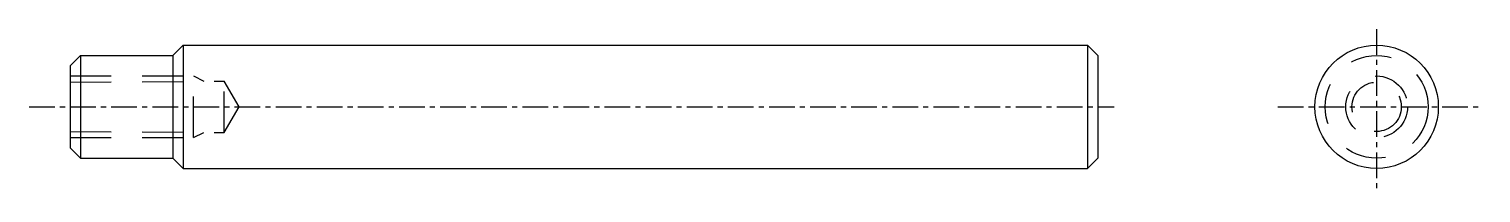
# Model space of a CAD drawing. Extents: x 51.9 to 130.1, y 81.4 to 159.1.
# Drawn here: x 59.5 to 130.1, y 151.1 to 159.1 of the extents above; entities outside this region: 2.
import ezdxf

# ---------------------------------------------------------------- set-up
doc = ezdxf.new("R2010")
doc.units = 0
doc.linetypes.add('CENTER', pattern=[2, 1.25, -0.25, 0.25, -0.25])
doc.linetypes.add('DASHED', pattern=[3.5, 2, -1.5])
doc.layers.get('0').update_dxf_attribs({"linetype": 'CONTINUOUS'})
doc.layers.add('CENTER', color=1, linetype='CENTER')

msp = doc.modelspace()

# ---------------------------------------------------------------- linework, layer by layer
at = {"color": 7, "linetype": 'CONTINUOUS'}
for p, q in [((66.45, 157.792), (66.95, 158.292)), ((66.95, 158.292), (110.95, 158.292)), ((66.95, 158.292), (66.95, 152.292)), ((110.95, 158.292), (110.95, 152.292)), ((110.95, 158.292), (111.45, 157.792)), ((61.45, 157.292), (61.95, 157.792)), ((61.95, 157.792), (61.95, 152.792)), ((61.95, 157.792), (66.45, 157.792)), ((66.45, 157.792), (66.45, 152.792)), ((111.45, 157.792), (111.45, 152.792)), ((61.45, 157.292), (61.45, 153.292)), ((61.45, 153.292), (61.95, 152.792)), ((61.95, 152.792), (66.45, 152.792)), ((66.45, 152.792), (66.95, 152.292)), ((110.95, 152.292), (111.45, 152.792)), ((66.95, 152.292), (110.95, 152.292))]:
    msp.add_line(p, q, dxfattribs=at)
at = {"color": 3, "linetype": 'DASHED'}
for p, q in [((61.45, 156.792), (67.45, 156.792)), ((61.45, 156.492), (68.95, 156.542)), ((67.45, 156.792), (67.95, 156.542)), ((67.45, 153.792), (67.45, 156.792)), ((69.672, 155.292), (68.95, 156.542)), ((68.95, 154.042), (68.95, 156.542)), ((68.95, 154.042), (69.672, 155.292)), ((61.45, 154.092), (68.95, 154.042)), ((67.45, 153.792), (67.95, 154.042)), ((61.45, 153.792), (67.45, 153.792))]:
    msp.add_line(p, q, dxfattribs=at)
for p, q in [((69.311, 155.917), (69.311, 155.917)), ((69.491, 155.605), (69.491, 155.605))]:
    msp.add_line(p, q)
at = {"color": 7}
msp.add_circle((125.012, 155.292), 3, dxfattribs=at)
at = {"color": 3, "linetype": 'DASHED'}
for radius in [2.5, 1.5, 1.2]:
    msp.add_circle((125.012, 155.292), radius, dxfattribs=at)
at = {"layer": 'CENTER', "color": 1, "linetype": 'CENTER'}
for p, q in [((125.012, 159.077), (125.012, 151.101)), ((59.45, 155.292), (112.236, 155.292)), ((120.203, 155.292), (130.086, 155.292))]:
    msp.add_line(p, q, dxfattribs=at)

# ---------------------------------------------------------------- texts
for s, p in [('SFRG 6-45-F5-P5-M3', (51.673, 96.505)), ('SFRG06', (51.673, 81.505))]:
    msp.add_text(s, height=4).set_placement(p)

doc.saveas('drawing.dxf')
